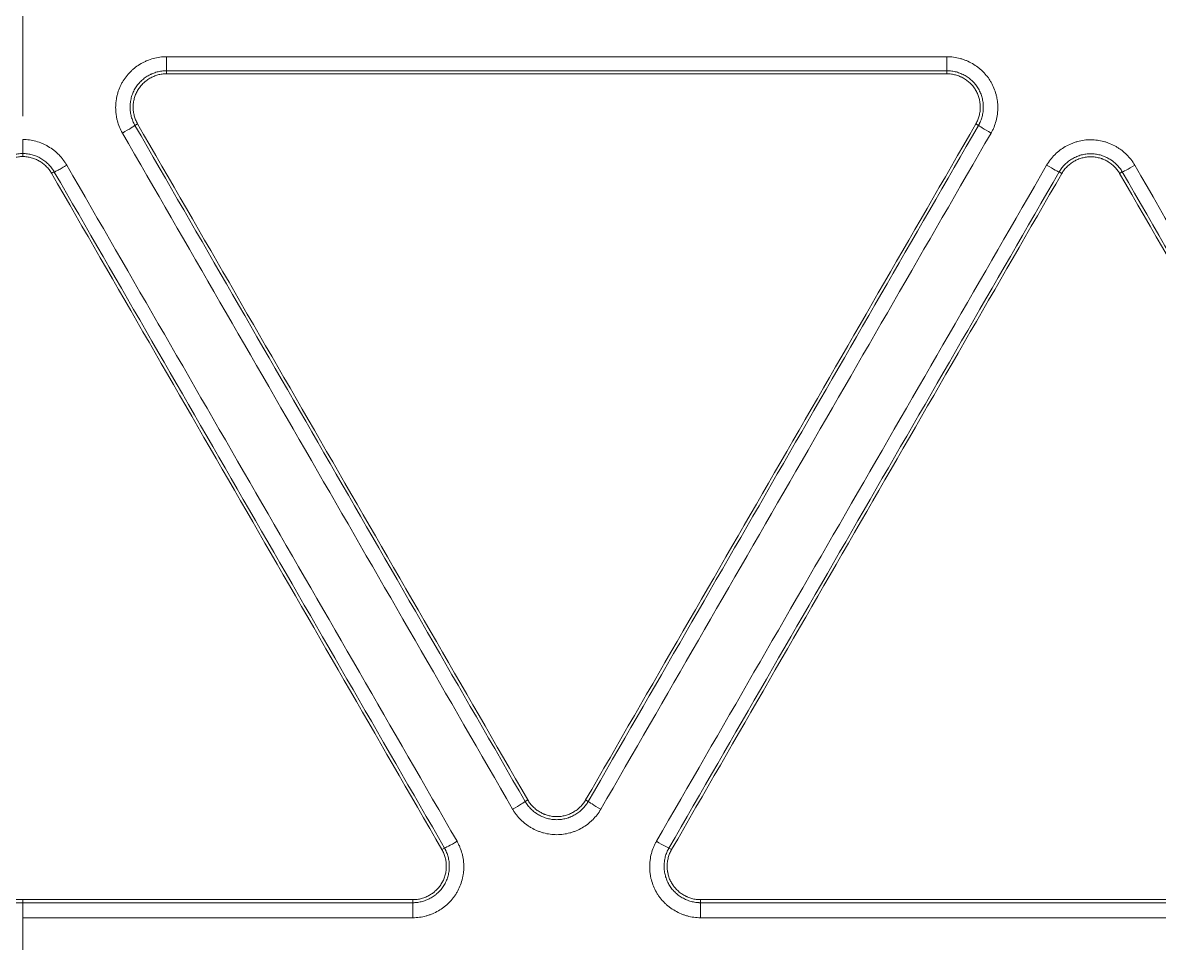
# Model space of a CAD drawing. Header units: inches. Extents: x 405346 to 489838, y -25612 to 14934.
# Drawn here: x 467244.27 to 467281.51, y 4109.47 to 4139.62 of the extents above; entities that cross this region are included whole.
import ezdxf

# ---------------------------------------------------------------- set-up
doc = ezdxf.new("R2010")
doc.units = ezdxf.units.IN
doc.header["$LTSCALE"] = 200
doc.header["$MEASUREMENT"] = 0
doc.layers.add('SS-EQ', color=2, linetype='Continuous', lineweight=20)

# ---------------------------------------------------------------- blocks, each defined once
blk = doc.blocks.new('4way무풍')
at = {"layer": 'SS-EQ'}
for p, q in [((4.711, -183.374), (4.711, -183.474)), ((30.286, -183.474), (30.286, -183.374)), ((3.763, -185.116), (3.677, -185.166)), ((31.32, -185.166), (31.234, -185.116)), ((1.035, -186.693), (1.029, -186.682)), ((34.049, -186.741), (33.962, -186.691)), ((36.031, -186.691), (35.945, -186.741)), ((16.464, -207.314), (16.551, -207.264)), ((18.446, -207.264), (18.532, -207.314)), ((13.735, -208.89), (13.822, -208.84)), ((21.175, -208.84), (21.262, -208.89)), ((12.787, -210.63), (12.787, -210.531)), ((22.209, -210.531), (22.209, -210.63))]:
    blk.add_line(p, q, dxfattribs=at)
for centre, major_axis, ratio, start_param, end_param in [((4.711, -182.9), (0, 0.474), 0.00027, 3.176499, 4.679248), ((30.286, -182.9), (0, 0.474), 0.001683, 3.176499, 4.679517), ((3.267, -185.402), (0.41, 0.237), 0.029173, 4.695771, 6.248264), ((31.73, -185.402), (0.41, -0.237), 0.027965, 3.176513, 4.730513), ((33.552, -186.454), (-0.41, 0.237), 0.028055, 1.589065, 3.106672), ((36.441, -186.454), (-0.41, -0.237), 0.029876, 0.034922, 1.55581), ((16.054, -207.55), (0.41, 0.237), 0.033065, 4.694122, 6.24826), ((18.943, -207.55), (-0.41, 0.237), 0.032271, 0.034925, 1.590391), ((14.232, -208.602), (-0.41, -0.237), 0.033227, 0.034926, 1.552331), ((20.765, -208.602), (-0.41, 0.237), 0.03242, 1.59055, 3.106668), ((12.787, -211.104), (0, 0.474), 0.000536, 4.673825, 6.248279), ((22.209, -211.104), (0, -0.474), 0.000931, 1.53231, 3.106686)]:
    blk.add_ellipse(centre, major_axis=major_axis, ratio=ratio, start_param=start_param, end_param=end_param, dxfattribs=at)
for points, knots in [([(346.359, 0), (346.359, -27.812), (346.359, -55.624), (346.359, -97.341), (346.359, -111.247), (346.359, -139.059), (346.359, -152.965), (346.359, -180.777), (346.359, -194.683), (346.359, -222.494), (346.359, -236.4), (346.359, -257.259), (346.358, -264.212), (346.359, -272.903), (346.359, -274.641), (346.359, -277.249), (346.359, -278.118), (346.358, -279.856), (346.358, -280.725), (346.358, -282.029), (346.358, -282.463), (346.358, -283.333), (346.359, -283.767), (346.359, -284.419), (346.359, -284.636), (346.359, -285.071), (346.358, -285.288), (346.355, -285.723), (346.353, -285.94), (346.346, -286.374), (346.341, -286.592), (346.322, -287.243), (346.305, -287.678), (346.262, -288.546), (346.236, -288.98), (346.174, -289.849), (346.138, -290.283), (346.078, -290.934), (346.057, -291.151), (346.012, -291.585), (345.894, -292.666), (345.748, -293.741), (345.479, -295.45), (345.327, -296.299), (344.817, -298.834), (344.407, -300.505), (343.687, -302.982), (343.172, -304.624), (342.294, -307.059), (341.638, -308.663), (341.119, -309.858), (340.941, -310.256), (340.714, -310.751), (340.668, -310.85), (340.576, -311.047), (340.437, -311.343), (339.919, -312.422), (339.029, -314.158), (338.177, -315.66), (336.854, -317.881), (335.912, -319.32), (334.41, -321.418), (333.379, -322.796), (331.741, -324.801), (330.589, -326.095), (329.702, -327.051), (329.403, -327.366), (329.024, -327.758), (328.947, -327.836), (328.795, -327.992), (328.566, -328.224), (327.719, -329.07), (326.303, -330.412), (324.35, -332.111), (322.332, -333.722), (320.944, -334.738), (319.535, -335.724), (318.819, -336.202), (317.367, -337.13), (315.893, -338.028), (314.376, -338.866), (313.222, -339.473), (312.835, -339.671), (312.249, -339.963), (312.054, -340.059), (311.662, -340.249), (309.896, -341.094), (308.103, -341.848), (305.68, -342.75), (304.055, -343.316), (302.408, -343.813), (299.923, -344.506), (298.245, -344.898), (295.697, -345.382), (294.842, -345.525), (293.766, -345.682), (293.551, -345.712), (293.12, -345.771), (292.903, -345.799), (292.254, -345.88), (291.821, -345.929), (290.523, -346.062), (289.657, -346.132), (288.357, -346.21), (287.924, -346.232), (287.057, -346.265), (286.624, -346.277), (285.974, -346.288), (285.757, -346.291), (285.323, -346.293), (285.107, -346.294), (284.673, -346.294), (284.456, -346.294), (284.023, -346.294), (283.806, -346.293), (283.156, -346.293), (282.722, -346.293), (281.855, -346.293), (281.421, -346.293), (280.121, -346.293), (279.253, -346.294), (277.519, -346.294), (276.652, -346.294), (274.051, -346.294), (272.316, -346.294), (267.113, -346.294), (263.645, -346.293), (256.708, -346.293), (253.239, -346.294), (242.833, -346.294), (235.896, -346.294), (222.022, -346.294), (215.084, -346.294), (194.273, -346.294), (180.399, -346.294), (152.65, -346.294), (138.775, -346.294), (111.027, -346.294), (97.152, -346.294), (69.404, -346.294), (55.529, -346.294), (34.718, -346.294), (27.78, -346.294), (13.906, -346.294), (6.969, -346.294), (0.032, -346.294)], [0, 0, 0, 0, 0.125, 0.125, 0.1875, 0.1875, 0.25, 0.25, 0.3125, 0.3125, 0.375, 0.375, 0.40625, 0.40625, 0.414063, 0.414063, 0.417969, 0.417969, 0.421875, 0.421875, 0.423828, 0.423828, 0.425781, 0.425781, 0.426758, 0.426758, 0.427734, 0.427734, 0.428711, 0.428711, 0.429688, 0.429688, 0.431641, 0.431641, 0.433594, 0.433594, 0.435547, 0.435547, 0.436523, 0.436523, 0.4375, 0.441406, 0.441406, 0.445313, 0.445313, 0.453125, 0.453125, 0.457031, 0.460938, 0.464844, 0.464844, 0.466797, 0.466797, 0.467285, 0.467285, 0.467773, 0.46875, 0.472656, 0.476563, 0.476563, 0.484375, 0.484375, 0.488281, 0.492188, 0.496094, 0.496094, 0.498047, 0.498047, 0.498535, 0.498535, 0.499023, 0.5, 0.503906, 0.507813, 0.511719, 0.515625, 0.515625, 0.519531, 0.519531, 0.523438, 0.527344, 0.527344, 0.529297, 0.529297, 0.530273, 0.530273, 0.53125, 0.539063, 0.539063, 0.542969, 0.546875, 0.546875, 0.554688, 0.554688, 0.558594, 0.558594, 0.55957, 0.55957, 0.560547, 0.560547, 0.5625, 0.5625, 0.566406, 0.566406, 0.568359, 0.568359, 0.570313, 0.570313, 0.571289, 0.571289, 0.572266, 0.572266, 0.573242, 0.573242, 0.574219, 0.574219, 0.576172, 0.576172, 0.578125, 0.578125, 0.582031, 0.582031, 0.585938, 0.585938, 0.59375, 0.59375, 0.609375, 0.609375, 0.625, 0.625, 0.65625, 0.65625, 0.6875, 0.6875, 0.75, 0.75, 0.8125, 0.8125, 0.875, 0.875, 0.9375, 0.9375, 0.96875, 0.96875, 1, 1, 1, 1]), ([(0.032, -345.099), (6.961, -345.099), (13.891, -345.099), (27.75, -345.099), (34.679, -345.099), (55.467, -345.099), (69.326, -345.098), (97.044, -345.098), (110.903, -345.097), (138.621, -345.096), (152.48, -345.096), (180.197, -345.094), (194.056, -345.092), (214.845, -345.09), (221.774, -345.089), (235.633, -345.086), (242.562, -345.085), (256.421, -345.082), (263.351, -345.081), (272.013, -345.079), (273.745, -345.079), (276.343, -345.079), (277.21, -345.078), (278.942, -345.078), (279.808, -345.077), (281.107, -345.076), (281.541, -345.076), (282.407, -345.076), (282.84, -345.076), (283.706, -345.076), (284.139, -345.076), (284.789, -345.074), (285.005, -345.074), (285.438, -345.071), (285.655, -345.069), (286.304, -345.06), (286.737, -345.049), (287.602, -345.017), (288.034, -344.997), (289.33, -344.922), (290.194, -344.853), (291.488, -344.722), (291.92, -344.673), (292.566, -344.593), (292.782, -344.566), (293.212, -344.508), (294.286, -344.358), (295.351, -344.18), (297.891, -343.699), (299.563, -343.307), (302.039, -342.615), (303.679, -342.118), (305.297, -341.551), (307.709, -340.648), (309.296, -339.976), (311.056, -339.138), (311.349, -338.996), (311.641, -338.853), (311.836, -338.756), (311.933, -338.707), (312.418, -338.464), (312.803, -338.265), (313.951, -337.656), (314.704, -337.236), (316.19, -336.364), (316.921, -335.913), (318.363, -334.982), (319.073, -334.502), (320.472, -333.511), (321.849, -332.491), (323.849, -330.872), (325.784, -329.163), (327.03, -327.964), (327.795, -327.195), (327.947, -327.041), (328.25, -326.729), (328.401, -326.573), (328.849, -326.102), (329.145, -325.785), (330.019, -324.826), (331.153, -323.527), (332.763, -321.515), (333.776, -320.132), (334.759, -318.728), (335.235, -318.016), (336.157, -316.57), (336.603, -315.837), (337.465, -314.35), (338.296, -312.842), (339.065, -311.291), (339.481, -310.406), (339.527, -310.308), (339.618, -310.111), (339.754, -309.815), (340.065, -309.123), (340.322, -308.527), (340.821, -307.331), (341.451, -305.727), (342.288, -303.291), (342.776, -301.648), (343.454, -299.169), (343.836, -297.496), (344.302, -294.959), (344.439, -294.108), (344.619, -292.825), (344.702, -292.181), (344.786, -291.427), (344.82, -291.104), (344.842, -290.888), (344.853, -290.779), (344.946, -289.807), (345.01, -288.942), (345.078, -287.644), (345.096, -287.212), (345.116, -286.563), (345.122, -286.347), (345.13, -285.914), (345.133, -285.698), (345.138, -285.266), (345.139, -285.049), (345.14, -284.617), (345.14, -284.4), (345.141, -283.752), (345.141, -283.319), (345.141, -282.67), (345.141, -282.454), (345.141, -282.021), (345.141, -281.805), (345.142, -281.156), (345.142, -280.724), (345.143, -279.426), (345.143, -278.561), (345.144, -276.831), (345.144, -275.966), (345.145, -273.37), (345.145, -271.64), (345.146, -262.989), (345.148, -256.069), (345.152, -235.306), (345.154, -221.465), (345.157, -193.782), (345.159, -179.94), (345.161, -152.257), (345.161, -138.416), (345.162, -110.732), (345.163, -69.208), (345.164, -27.683), (345.164, 0)], [0, 0, 0, 0, 0.03125, 0.03125, 0.0625, 0.0625, 0.125, 0.125, 0.1875, 0.1875, 0.25, 0.25, 0.3125, 0.3125, 0.34375, 0.34375, 0.375, 0.375, 0.40625, 0.40625, 0.414063, 0.414063, 0.417969, 0.417969, 0.421875, 0.421875, 0.423828, 0.423828, 0.425781, 0.425781, 0.427734, 0.427734, 0.428711, 0.428711, 0.429688, 0.429688, 0.431641, 0.431641, 0.433594, 0.433594, 0.4375, 0.4375, 0.439453, 0.439453, 0.44043, 0.44043, 0.441406, 0.445313, 0.445313, 0.453125, 0.453125, 0.457031, 0.460938, 0.460938, 0.46875, 0.46875, 0.469727, 0.470215, 0.470215, 0.470703, 0.470703, 0.472656, 0.472656, 0.476563, 0.476563, 0.480469, 0.480469, 0.484375, 0.484375, 0.488281, 0.492188, 0.496094, 0.5, 0.5, 0.500977, 0.500977, 0.501953, 0.501953, 0.503906, 0.503906, 0.507813, 0.511719, 0.515625, 0.515625, 0.519531, 0.519531, 0.523438, 0.523438, 0.527344, 0.53125, 0.53125, 0.531738, 0.531738, 0.532227, 0.533203, 0.535156, 0.535156, 0.539063, 0.542969, 0.546875, 0.546875, 0.554688, 0.554688, 0.558594, 0.558594, 0.560547, 0.561523, 0.562012, 0.562012, 0.5625, 0.5625, 0.566406, 0.566406, 0.568359, 0.568359, 0.569336, 0.569336, 0.570313, 0.570313, 0.571289, 0.571289, 0.572266, 0.572266, 0.574219, 0.574219, 0.575195, 0.575195, 0.576172, 0.576172, 0.578125, 0.578125, 0.582031, 0.582031, 0.585938, 0.585938, 0.59375, 0.59375, 0.625, 0.625, 0.6875, 0.6875, 0.75, 0.75, 0.8125, 0.8125, 0.875, 1, 1, 1, 1]), ([(3.267, -185.418), (3.23, -185.354), (3.198, -185.289), (3.143, -185.155), (3.12, -185.086), (3.092, -184.981), (3.084, -184.945), (3.074, -184.892), (3.07, -184.873), (3.065, -184.837), (3.062, -184.819), (3.05, -184.729), (3.041, -184.584), (3.05, -184.439), (3.062, -184.349), (3.065, -184.331), (3.07, -184.294), (3.074, -184.277), (3.084, -184.223), (3.092, -184.187), (3.12, -184.082), (3.143, -184.014), (3.184, -183.913), (3.199, -183.88), (3.231, -183.815), (3.248, -183.782), (3.303, -183.687), (3.384, -183.567), (3.48, -183.458), (3.545, -183.394), (3.558, -183.381), (3.585, -183.356), (3.598, -183.344), (3.64, -183.308), (3.668, -183.285), (3.754, -183.219), (3.815, -183.179), (3.909, -183.124), (3.957, -183.098), (4.006, -183.075), (4.04, -183.06), (4.056, -183.052), (4.141, -183.017), (4.278, -182.97), (4.42, -182.941), (4.528, -182.926), (4.564, -182.922), (4.638, -182.917), (4.674, -182.916), (4.711, -182.916)], [0, 0, 0, 0, 0.0625, 0.0625, 0.125, 0.125, 0.15625, 0.15625, 0.171875, 0.171875, 0.1875, 0.1875, 0.25, 0.3125, 0.3125, 0.328125, 0.328125, 0.34375, 0.34375, 0.375, 0.375, 0.4375, 0.4375, 0.46875, 0.46875, 0.5, 0.5, 0.5625, 0.625, 0.625, 0.640625, 0.640625, 0.65625, 0.65625, 0.6875, 0.6875, 0.75, 0.75, 0.78125, 0.796875, 0.796875, 0.8125, 0.8125, 0.875, 0.9375, 0.9375, 0.96875, 0.96875, 1, 1, 1, 1]), ([(4.711, -182.916), (6.842, -182.916), (8.974, -182.916), (13.236, -182.916), (15.368, -182.916), (21.761, -182.916), (26.024, -182.916), (30.287, -182.916)], [0, 0, 0, 0, 0.25, 0.25, 0.5, 0.5, 1, 1, 1, 1]), ([(30.287, -182.916), (30.36, -182.916), (30.433, -182.921), (30.576, -182.94), (30.647, -182.955), (30.752, -182.983), (30.787, -182.994), (30.839, -183.012), (30.856, -183.018), (30.891, -183.031), (30.908, -183.038), (30.992, -183.073), (31.122, -183.137), (31.242, -183.218), (31.315, -183.273), (31.33, -183.285), (31.358, -183.308), (31.4, -183.343), (31.44, -183.38), (31.517, -183.457), (31.565, -183.511), (31.631, -183.597), (31.653, -183.626), (31.693, -183.687), (31.713, -183.718), (31.768, -183.813), (31.831, -183.943), (31.877, -184.081), (31.901, -184.169), (31.905, -184.187), (31.913, -184.222), (31.917, -184.24), (31.927, -184.294), (31.933, -184.33), (31.947, -184.438), (31.952, -184.51), (31.952, -184.619), (31.95, -184.674), (31.946, -184.728), (31.942, -184.765), (31.94, -184.783), (31.929, -184.874), (31.901, -185.016), (31.855, -185.153), (31.814, -185.254), (31.799, -185.288), (31.767, -185.353), (31.749, -185.386), (31.731, -185.418)], [0, 0, 0, 0, 0.0625, 0.0625, 0.125, 0.125, 0.15625, 0.15625, 0.171875, 0.171875, 0.1875, 0.1875, 0.25, 0.3125, 0.3125, 0.328125, 0.328125, 0.34375, 0.375, 0.375, 0.4375, 0.4375, 0.46875, 0.46875, 0.5, 0.5, 0.5625, 0.625, 0.625, 0.640625, 0.640625, 0.65625, 0.65625, 0.6875, 0.6875, 0.75, 0.75, 0.78125, 0.796875, 0.796875, 0.8125, 0.8125, 0.875, 0.9375, 0.9375, 0.96875, 0.96875, 1, 1, 1, 1]), ([(4.711, -183.374), (4.708, -183.374), (4.704, -183.374), (4.698, -183.374), (4.688, -183.374), (4.678, -183.374), (4.658, -183.375), (4.645, -183.376), (4.606, -183.378), (4.58, -183.381), (4.503, -183.392), (4.401, -183.413), (4.303, -183.447), (4.242, -183.472), (4.23, -183.477), (4.206, -183.488), (4.171, -183.505), (4.137, -183.524), (4.069, -183.563), (4.026, -183.591), (3.964, -183.639), (3.944, -183.655), (3.904, -183.689), (3.885, -183.707), (3.829, -183.762), (3.795, -183.801), (3.732, -183.883), (3.703, -183.926), (3.663, -183.994), (3.651, -184.018), (3.628, -184.065), (3.617, -184.088), (3.588, -184.16), (3.572, -184.209), (3.552, -184.285), (3.543, -184.323), (3.537, -184.361), (3.532, -184.387), (3.531, -184.4), (3.522, -184.465), (3.516, -184.569), (3.522, -184.672), (3.532, -184.75), (3.537, -184.776), (3.547, -184.827), (3.552, -184.853), (3.572, -184.928), (3.589, -184.977), (3.618, -185.049), (3.634, -185.085), (3.655, -185.125), (3.666, -185.146), (3.671, -185.154), (3.674, -185.16), (3.675, -185.163), (3.677, -185.166)], [0, 0, 0, 0, 0.003906, 0.003906, 0.007812, 0.015625, 0.015625, 0.03125, 0.03125, 0.0625, 0.0625, 0.125, 0.1875, 0.1875, 0.203125, 0.203125, 0.21875, 0.25, 0.25, 0.3125, 0.3125, 0.34375, 0.34375, 0.375, 0.375, 0.4375, 0.4375, 0.5, 0.5, 0.53125, 0.53125, 0.5625, 0.5625, 0.625, 0.625, 0.65625, 0.671875, 0.671875, 0.6875, 0.6875, 0.75, 0.8125, 0.8125, 0.84375, 0.84375, 0.875, 0.875, 0.9375, 0.9375, 0.96875, 0.984375, 0.992187, 0.996094, 0.996094, 1, 1, 1, 1]), ([(3.763, -185.116), (3.739, -185.074), (3.718, -185.031), (3.682, -184.942), (3.652, -184.852), (3.634, -184.759), (3.625, -184.688), (3.623, -184.664), (3.619, -184.616), (3.619, -184.592), (3.619, -184.521), (3.622, -184.473), (3.631, -184.402), (3.635, -184.379), (3.644, -184.332), (3.649, -184.308), (3.667, -184.239), (3.698, -184.149), (3.739, -184.063), (3.775, -184.001), (3.788, -183.98), (3.815, -183.941), (3.829, -183.921), (3.872, -183.865), (3.904, -183.83), (3.955, -183.779), (3.981, -183.755), (4.008, -183.732), (4.027, -183.717), (4.036, -183.71), (4.084, -183.673), (4.164, -183.62), (4.249, -183.578), (4.315, -183.55), (4.337, -183.542), (4.383, -183.526), (4.406, -183.519), (4.475, -183.5), (4.521, -183.491), (4.615, -183.478), (4.663, -183.474), (4.711, -183.474)], [0, 0, 0, 0, 0.0625, 0.0625, 0.125, 0.1875, 0.1875, 0.21875, 0.21875, 0.25, 0.25, 0.3125, 0.3125, 0.34375, 0.34375, 0.375, 0.375, 0.4375, 0.5, 0.5, 0.53125, 0.53125, 0.5625, 0.5625, 0.625, 0.625, 0.65625, 0.671875, 0.671875, 0.6875, 0.6875, 0.75, 0.8125, 0.8125, 0.84375, 0.84375, 0.875, 0.875, 0.9375, 0.9375, 1, 1, 1, 1]), ([(30.286, -183.374), (26.023, -183.374), (21.761, -183.374), (15.367, -183.374), (13.236, -183.374), (8.973, -183.374), (6.842, -183.374), (4.711, -183.374)], [0, 0, 0, 0, 0.5, 0.5, 0.75, 0.75, 1, 1, 1, 1]), ([(30.286, -183.474), (26.023, -183.474), (21.761, -183.474), (15.367, -183.474), (13.236, -183.474), (8.973, -183.474), (6.842, -183.474), (4.711, -183.474)], [0, 0, 0, 0, 0.5, 0.5, 0.75, 0.75, 1, 1, 1, 1]), ([(31.32, -185.166), (31.321, -185.163), (31.323, -185.16), (31.326, -185.154), (31.331, -185.146), (31.336, -185.137), (31.345, -185.119), (31.351, -185.108), (31.368, -185.072), (31.379, -185.049), (31.409, -184.976), (31.441, -184.878), (31.461, -184.776), (31.469, -184.711), (31.471, -184.698), (31.473, -184.672), (31.474, -184.659), (31.477, -184.62), (31.477, -184.594), (31.477, -184.516), (31.474, -184.464), (31.464, -184.387), (31.46, -184.361), (31.45, -184.31), (31.444, -184.284), (31.425, -184.208), (31.408, -184.159), (31.369, -184.063), (31.346, -184.017), (31.307, -183.949), (31.293, -183.926), (31.264, -183.883), (31.249, -183.862), (31.201, -183.8), (31.167, -183.762), (31.112, -183.707), (31.083, -183.68), (31.053, -183.655), (31.033, -183.638), (31.022, -183.63), (30.97, -183.591), (30.884, -183.533), (30.791, -183.487), (30.718, -183.457), (30.694, -183.447), (30.644, -183.43), (30.619, -183.422), (30.544, -183.402), (30.493, -183.391), (30.416, -183.381), (30.377, -183.377), (30.332, -183.375), (30.309, -183.374), (30.299, -183.374), (30.292, -183.374), (30.289, -183.374), (30.286, -183.374)], [0, 0, 0, 0, 0.003906, 0.003906, 0.007813, 0.015625, 0.015625, 0.03125, 0.03125, 0.0625, 0.0625, 0.125, 0.1875, 0.1875, 0.203125, 0.203125, 0.21875, 0.21875, 0.25, 0.25, 0.3125, 0.3125, 0.34375, 0.34375, 0.375, 0.375, 0.4375, 0.4375, 0.5, 0.5, 0.53125, 0.53125, 0.5625, 0.5625, 0.625, 0.625, 0.65625, 0.671875, 0.671875, 0.6875, 0.6875, 0.75, 0.8125, 0.8125, 0.84375, 0.84375, 0.875, 0.875, 0.9375, 0.9375, 0.96875, 0.984375, 0.992187, 0.996094, 0.996094, 1, 1, 1, 1]), ([(30.286, -183.474), (30.334, -183.474), (30.382, -183.478), (30.477, -183.491), (30.57, -183.51), (30.66, -183.541), (30.715, -183.564), (30.726, -183.569), (30.748, -183.579), (30.781, -183.594), (30.812, -183.611), (30.874, -183.647), (30.913, -183.673), (30.97, -183.717), (30.989, -183.732), (31.025, -183.763), (31.043, -183.78), (31.094, -183.83), (31.157, -183.901), (31.21, -183.98), (31.246, -184.042), (31.257, -184.064), (31.278, -184.107), (31.288, -184.129), (31.315, -184.195), (31.33, -184.24), (31.348, -184.308), (31.355, -184.343), (31.362, -184.379), (31.366, -184.402), (31.367, -184.414), (31.375, -184.474), (31.381, -184.569), (31.375, -184.664), (31.366, -184.735), (31.362, -184.759), (31.353, -184.806), (31.348, -184.829), (31.329, -184.898), (31.314, -184.943), (31.279, -185.031), (31.258, -185.074), (31.234, -185.116)], [0, 0, 0, 0, 0.0625, 0.0625, 0.125, 0.1875, 0.1875, 0.203125, 0.203125, 0.21875, 0.25, 0.25, 0.3125, 0.3125, 0.34375, 0.34375, 0.375, 0.375, 0.4375, 0.5, 0.5, 0.53125, 0.53125, 0.5625, 0.5625, 0.625, 0.625, 0.65625, 0.671875, 0.671875, 0.6875, 0.6875, 0.75, 0.8125, 0.8125, 0.84375, 0.84375, 0.875, 0.875, 0.9375, 0.9375, 1, 1, 1, 1]), ([(18.446, -207.264), (20.577, -203.573), (22.708, -199.882), (26.971, -192.499), (29.102, -188.807), (31.234, -185.116)], [0, 0, 0, 0, 0.5, 0.5, 1, 1, 1, 1]), ([(18.532, -207.314), (20.663, -203.623), (22.795, -199.931), (27.057, -192.549), (29.188, -188.857), (31.32, -185.166)], [0, 0, 0, 0, 0.5, 0.5, 1, 1, 1, 1]), ([(31.731, -185.418), (29.599, -189.11), (27.468, -192.801), (23.206, -200.185), (21.074, -203.877), (18.943, -207.568)], [0, 0, 0, 0, 0.5, 0.5, 1, 1, 1, 1]), ([(0, -186.087), (0, -186.086), (0, -186.082), (0, -186.069), (0, -186.059), (0, -186.036), (0, -186.021), (0, -185.988), (0, -185.969), (0, -185.927), (0, -185.904), (0, -185.855), (0, -185.829), (0, -185.774), (0, -185.746), (0, -185.688), (0, -185.659), (0, -185.629)], [0, 0, 0, 0, 0.125, 0.125, 0.25, 0.25, 0.375, 0.375, 0.5, 0.5, 0.625, 0.625, 0.75, 0.75, 0.875, 0.875, 1, 1, 1, 1]), ([(0, -185.629), (0.037, -185.629), (0.074, -185.63), (0.147, -185.635), (0.183, -185.639), (0.292, -185.654), (0.363, -185.668), (0.503, -185.706), (0.572, -185.73), (0.674, -185.773), (0.707, -185.788), (0.773, -185.821), (0.805, -185.838), (0.899, -185.893), (0.959, -185.934), (1.046, -186.001), (1.074, -186.024), (1.129, -186.073), (1.156, -186.098), (1.233, -186.176), (1.281, -186.231), (1.347, -186.318), (1.378, -186.362), (1.413, -186.416), (1.427, -186.44), (1.436, -186.456), (1.441, -186.464), (1.445, -186.472)], [0, 0, 0, 0, 0.0625, 0.0625, 0.125, 0.125, 0.25, 0.25, 0.375, 0.375, 0.4375, 0.4375, 0.5, 0.5, 0.625, 0.625, 0.6875, 0.6875, 0.75, 0.75, 0.875, 0.875, 0.9375, 0.96875, 0.984375, 0.984375, 1, 1, 1, 1]), ([(33.553, -186.47), (33.59, -186.406), (33.631, -186.346), (33.719, -186.231), (33.767, -186.177), (33.844, -186.1), (33.871, -186.075), (33.912, -186.039), (33.926, -186.028), (33.955, -186.004), (33.969, -185.993), (34.042, -185.938), (34.162, -185.858), (34.292, -185.793), (34.377, -185.758), (34.394, -185.751), (34.428, -185.738), (34.445, -185.732), (34.497, -185.714), (34.532, -185.703), (34.636, -185.675), (34.707, -185.66), (34.815, -185.646), (34.851, -185.642), (34.924, -185.637), (34.961, -185.636), (35.071, -185.636), (35.215, -185.646), (35.357, -185.675), (35.445, -185.699), (35.463, -185.704), (35.498, -185.714), (35.515, -185.72), (35.567, -185.738), (35.601, -185.751), (35.702, -185.793), (35.767, -185.825), (35.861, -185.879), (35.907, -185.908), (35.952, -185.939), (35.982, -185.96), (35.997, -185.971), (36.07, -186.027), (36.179, -186.122), (36.275, -186.23), (36.342, -186.316), (36.363, -186.346), (36.404, -186.407), (36.424, -186.438), (36.442, -186.47)], [0, 0, 0, 0, 0.0625, 0.0625, 0.125, 0.125, 0.15625, 0.15625, 0.171875, 0.171875, 0.1875, 0.1875, 0.25, 0.3125, 0.3125, 0.328125, 0.328125, 0.34375, 0.34375, 0.375, 0.375, 0.4375, 0.4375, 0.46875, 0.46875, 0.5, 0.5, 0.5625, 0.625, 0.625, 0.640625, 0.640625, 0.65625, 0.65625, 0.6875, 0.6875, 0.75, 0.75, 0.78125, 0.796875, 0.796875, 0.8125, 0.8125, 0.875, 0.9375, 0.9375, 0.96875, 0.96875, 1, 1, 1, 1]), ([(0, -186.087), (-0.026, -186.087), (-0.052, -186.087), (-0.104, -186.091), (-0.13, -186.094), (-0.207, -186.104), (-0.308, -186.125), (-0.406, -186.159), (-0.479, -186.189), (-0.502, -186.2), (-0.549, -186.223), (-0.572, -186.235), (-0.639, -186.274), (-0.682, -186.303), (-0.743, -186.35), (-0.763, -186.366), (-0.803, -186.401), (-0.822, -186.419), (-0.877, -186.473), (-0.911, -186.512), (-0.959, -186.574), (-0.981, -186.605), (-1.006, -186.643), (-1.018, -186.663), (-1.023, -186.671), (-1.026, -186.677), (-1.028, -186.68), (-1.029, -186.682)], [0, 0, 0, 0, 0.0625, 0.0625, 0.125, 0.125, 0.25, 0.375, 0.375, 0.4375, 0.4375, 0.5, 0.5, 0.625, 0.625, 0.6875, 0.6875, 0.75, 0.75, 0.875, 0.875, 0.9375, 0.96875, 0.984375, 0.992187, 0.992187, 1, 1, 1, 1]), ([(0, -186.187), (-0.048, -186.187), (-0.095, -186.19), (-0.189, -186.203), (-0.235, -186.212), (-0.304, -186.231), (-0.327, -186.238), (-0.372, -186.254), (-0.395, -186.262), (-0.461, -186.29), (-0.545, -186.332), (-0.624, -186.385), (-0.672, -186.421), (-0.681, -186.429), (-0.7, -186.444), (-0.727, -186.467), (-0.753, -186.491), (-0.803, -186.542), (-0.834, -186.577), (-0.892, -186.652), (-0.919, -186.691), (-0.943, -186.733)], [0, 0, 0, 0, 0.125, 0.125, 0.25, 0.25, 0.3125, 0.3125, 0.375, 0.375, 0.5, 0.625, 0.625, 0.65625, 0.65625, 0.6875, 0.75, 0.75, 0.875, 0.875, 1, 1, 1, 1]), ([(1.029, -186.682), (1.028, -186.68), (1.026, -186.677), (1.023, -186.671), (1.018, -186.663), (1.006, -186.643), (0.981, -186.605), (0.959, -186.574), (0.911, -186.512), (0.877, -186.474), (0.822, -186.419), (0.803, -186.401), (0.764, -186.366), (0.744, -186.35), (0.682, -186.303), (0.639, -186.274), (0.572, -186.235), (0.549, -186.223), (0.503, -186.2), (0.479, -186.189), (0.407, -186.159), (0.309, -186.125), (0.208, -186.104), (0.131, -186.094), (0.105, -186.091), (0.053, -186.087), (0.026, -186.087), (0, -186.087)], [0, 0, 0, 0, 0.007813, 0.007813, 0.015625, 0.03125, 0.0625, 0.125, 0.125, 0.25, 0.25, 0.3125, 0.3125, 0.375, 0.375, 0.5, 0.5, 0.5625, 0.5625, 0.625, 0.625, 0.75, 0.875, 0.875, 0.9375, 0.9375, 1, 1, 1, 1]), ([(0.943, -186.733), (0.919, -186.691), (0.866, -186.612), (0.803, -186.541), (0.753, -186.491), (0.735, -186.475), (0.699, -186.443), (0.681, -186.428), (0.624, -186.385), (0.545, -186.332), (0.46, -186.29), (0.394, -186.262), (0.372, -186.254), (0.327, -186.238), (0.304, -186.231), (0.235, -186.212), (0.189, -186.203), (0.096, -186.19), (0.048, -186.187), (0, -186.187)], [0, 0, 0, 0, 0.125, 0.25, 0.25, 0.3125, 0.3125, 0.375, 0.375, 0.5, 0.625, 0.625, 0.6875, 0.6875, 0.75, 0.75, 0.875, 0.875, 1, 1, 1, 1]), ([(36.031, -186.691), (36.03, -186.688), (36.028, -186.686), (36.025, -186.68), (36.02, -186.671), (36.014, -186.663), (36.004, -186.646), (35.997, -186.635), (35.975, -186.603), (35.96, -186.581), (35.912, -186.52), (35.843, -186.442), (35.764, -186.374), (35.712, -186.335), (35.702, -186.327), (35.68, -186.312), (35.648, -186.289), (35.615, -186.269), (35.547, -186.23), (35.501, -186.207), (35.429, -186.177), (35.405, -186.167), (35.355, -186.15), (35.33, -186.142), (35.254, -186.122), (35.204, -186.111), (35.101, -186.097), (35.049, -186.094), (34.971, -186.094), (34.944, -186.095), (34.892, -186.098), (34.866, -186.101), (34.789, -186.111), (34.738, -186.122), (34.663, -186.142), (34.626, -186.154), (34.589, -186.167), (34.564, -186.177), (34.552, -186.182), (34.492, -186.207), (34.399, -186.253), (34.312, -186.311), (34.25, -186.358), (34.23, -186.375), (34.19, -186.409), (34.171, -186.427), (34.115, -186.482), (34.081, -186.52), (34.034, -186.582), (34.011, -186.614), (33.986, -186.652), (33.974, -186.671), (33.969, -186.68), (33.966, -186.685), (33.964, -186.688), (33.962, -186.691)], [0, 0, 0, 0, 0.003906, 0.003906, 0.007812, 0.015625, 0.015625, 0.03125, 0.03125, 0.0625, 0.0625, 0.125, 0.1875, 0.1875, 0.203125, 0.203125, 0.21875, 0.25, 0.25, 0.3125, 0.3125, 0.34375, 0.34375, 0.375, 0.375, 0.4375, 0.4375, 0.5, 0.5, 0.53125, 0.53125, 0.5625, 0.5625, 0.625, 0.625, 0.65625, 0.671875, 0.671875, 0.6875, 0.6875, 0.75, 0.8125, 0.8125, 0.84375, 0.84375, 0.875, 0.875, 0.9375, 0.9375, 0.96875, 0.984375, 0.992187, 0.996094, 0.996094, 1, 1, 1, 1]), ([(34.049, -186.741), (34.073, -186.7), (34.1, -186.66), (34.159, -186.584), (34.222, -186.513), (34.294, -186.451), (34.351, -186.407), (34.37, -186.393), (34.41, -186.367), (34.431, -186.354), (34.492, -186.319), (34.535, -186.298), (34.601, -186.27), (34.623, -186.261), (34.669, -186.246), (34.692, -186.239), (34.761, -186.22), (34.854, -186.201), (34.949, -186.194), (35.021, -186.194), (35.045, -186.195), (35.093, -186.198), (35.117, -186.201), (35.187, -186.211), (35.234, -186.22), (35.302, -186.239), (35.336, -186.25), (35.37, -186.262), (35.393, -186.27), (35.404, -186.275), (35.459, -186.298), (35.545, -186.34), (35.624, -186.393), (35.681, -186.436), (35.699, -186.452), (35.736, -186.483), (35.753, -186.499), (35.804, -186.55), (35.836, -186.585), (35.894, -186.66), (35.92, -186.7), (35.945, -186.741)], [0, 0, 0, 0, 0.0625, 0.0625, 0.125, 0.1875, 0.1875, 0.21875, 0.21875, 0.25, 0.25, 0.3125, 0.3125, 0.34375, 0.34375, 0.375, 0.375, 0.4375, 0.5, 0.5, 0.53125, 0.53125, 0.5625, 0.5625, 0.625, 0.625, 0.65625, 0.671875, 0.671875, 0.6875, 0.6875, 0.75, 0.8125, 0.8125, 0.84375, 0.84375, 0.875, 0.875, 0.9375, 0.9375, 1, 1, 1, 1]), ([(1.035, -186.693), (1.037, -186.693), (1.041, -186.692), (1.053, -186.687), (1.062, -186.683), (1.083, -186.672), (1.096, -186.665), (1.127, -186.649), (1.144, -186.64), (1.182, -186.62), (1.202, -186.609), (1.246, -186.585), (1.269, -186.572), (1.317, -186.545), (1.342, -186.53), (1.393, -186.501), (1.419, -186.487), (1.445, -186.472)], [0, 0, 0, 0, 0.125, 0.125, 0.25, 0.25, 0.375, 0.375, 0.5, 0.5, 0.625, 0.625, 0.75, 0.75, 0.875, 0.875, 1, 1, 1, 1]), ([(20.765, -208.62), (22.897, -204.929), (25.028, -201.237), (29.29, -193.854), (31.422, -190.162), (33.553, -186.47)], [0, 0, 0, 0, 0.5, 0.5, 1, 1, 1, 1]), ([(1.035, -186.693), (1.034, -186.693), (1.031, -186.693), (1.027, -186.693), (1.023, -186.693), (1.019, -186.693), (1.015, -186.694), (1.012, -186.695), (1.008, -186.696), (1.005, -186.697), (1.001, -186.699), (0.997, -186.701), (0.993, -186.704), (0.988, -186.706), (0.983, -186.709), (0.978, -186.712), (0.973, -186.715), (0.968, -186.718), (0.963, -186.721), (0.958, -186.724), (0.953, -186.727), (0.948, -186.73), (0.944, -186.732), (0.943, -186.733)], [0, 0, 0, 0, 0.036194, 0.072389, 0.108585, 0.144782, 0.18098, 0.217179, 0.253381, 0.289584, 0.325789, 0.361997, 0.419997, 0.477997, 0.535998, 0.593998, 0.651998, 0.709999, 0.767999, 0.825999, 0.883999, 0.942, 1, 1, 1, 1]), ([(33.962, -186.691), (31.831, -190.383), (29.7, -194.074), (25.437, -201.457), (23.306, -205.148), (21.175, -208.84)], [0, 0, 0, 0, 0.5, 0.5, 1, 1, 1, 1]), ([(34.049, -186.741), (31.918, -190.433), (29.786, -194.125), (25.524, -201.507), (23.393, -205.199), (21.262, -208.89)], [0, 0, 0, 0, 0.5, 0.5, 1, 1, 1, 1]), ([(16.464, -207.314), (16.466, -207.317), (16.468, -207.32), (16.471, -207.325), (16.476, -207.334), (16.481, -207.342), (16.492, -207.359), (16.499, -207.37), (16.521, -207.402), (16.536, -207.424), (16.584, -207.485), (16.653, -207.562), (16.731, -207.63), (16.783, -207.67), (16.794, -207.678), (16.815, -207.693), (16.848, -207.715), (16.881, -207.736), (16.948, -207.775), (16.995, -207.798), (17.067, -207.828), (17.091, -207.837), (17.14, -207.854), (17.166, -207.862), (17.241, -207.883), (17.292, -207.893), (17.394, -207.907), (17.446, -207.911), (17.525, -207.911), (17.551, -207.91), (17.603, -207.906), (17.629, -207.903), (17.706, -207.893), (17.757, -207.882), (17.832, -207.862), (17.869, -207.85), (17.906, -207.837), (17.931, -207.828), (17.943, -207.823), (18.003, -207.797), (18.096, -207.751), (18.183, -207.694), (18.245, -207.647), (18.265, -207.63), (18.305, -207.596), (18.324, -207.578), (18.379, -207.523), (18.414, -207.484), (18.461, -207.423), (18.484, -207.391), (18.509, -207.353), (18.521, -207.334), (18.526, -207.325), (18.529, -207.32), (18.531, -207.317), (18.532, -207.314)], [0, 0, 0, 0, 0.003906, 0.003906, 0.007812, 0.015625, 0.015625, 0.03125, 0.03125, 0.0625, 0.0625, 0.125, 0.1875, 0.1875, 0.203125, 0.203125, 0.21875, 0.25, 0.25, 0.3125, 0.3125, 0.34375, 0.34375, 0.375, 0.375, 0.4375, 0.4375, 0.5, 0.5, 0.53125, 0.53125, 0.5625, 0.5625, 0.625, 0.625, 0.65625, 0.671875, 0.671875, 0.6875, 0.6875, 0.75, 0.8125, 0.8125, 0.84375, 0.84375, 0.875, 0.875, 0.9375, 0.9375, 0.96875, 0.984375, 0.992188, 0.996094, 0.996094, 1, 1, 1, 1]), ([(18.446, -207.264), (18.422, -207.306), (18.395, -207.346), (18.337, -207.421), (18.274, -207.492), (18.202, -207.555), (18.144, -207.598), (18.125, -207.612), (18.085, -207.639), (18.065, -207.651), (18.003, -207.687), (17.96, -207.708), (17.894, -207.736), (17.872, -207.744), (17.827, -207.76), (17.804, -207.767), (17.734, -207.786), (17.641, -207.805), (17.546, -207.811), (17.474, -207.811), (17.45, -207.811), (17.402, -207.807), (17.379, -207.805), (17.308, -207.795), (17.262, -207.786), (17.193, -207.767), (17.159, -207.756), (17.125, -207.744), (17.103, -207.735), (17.091, -207.731), (17.036, -207.708), (16.951, -207.665), (16.872, -207.613), (16.814, -207.569), (16.796, -207.554), (16.76, -207.523), (16.742, -207.506), (16.691, -207.456), (16.66, -207.421), (16.601, -207.345), (16.575, -207.306), (16.551, -207.264)], [0, 0, 0, 0, 0.0625, 0.0625, 0.125, 0.1875, 0.1875, 0.21875, 0.21875, 0.25, 0.25, 0.3125, 0.3125, 0.34375, 0.34375, 0.375, 0.375, 0.4375, 0.5, 0.5, 0.53125, 0.53125, 0.5625, 0.5625, 0.625, 0.625, 0.65625, 0.671875, 0.671875, 0.6875, 0.6875, 0.75, 0.8125, 0.8125, 0.84375, 0.84375, 0.875, 0.875, 0.9375, 0.9375, 1, 1, 1, 1]), ([(18.943, -207.568), (18.906, -207.632), (18.866, -207.692), (18.777, -207.807), (18.729, -207.861), (18.652, -207.938), (18.625, -207.962), (18.584, -207.999), (18.57, -208.01), (18.542, -208.033), (18.527, -208.045), (18.455, -208.1), (18.334, -208.18), (18.204, -208.245), (18.12, -208.28), (18.103, -208.287), (18.068, -208.3), (18.051, -208.306), (18, -208.324), (17.965, -208.335), (17.86, -208.363), (17.789, -208.378), (17.681, -208.392), (17.645, -208.396), (17.572, -208.401), (17.536, -208.402), (17.426, -208.402), (17.281, -208.392), (17.139, -208.363), (17.051, -208.339), (17.034, -208.334), (16.999, -208.324), (16.981, -208.318), (16.929, -208.3), (16.895, -208.287), (16.795, -208.245), (16.73, -208.213), (16.636, -208.159), (16.589, -208.13), (16.544, -208.099), (16.514, -208.078), (16.5, -208.067), (16.427, -208.011), (16.317, -207.916), (16.221, -207.808), (16.154, -207.721), (16.133, -207.692), (16.092, -207.631), (16.073, -207.6), (16.054, -207.568)], [0, 0, 0, 0, 0.0625, 0.0625, 0.125, 0.125, 0.15625, 0.15625, 0.171875, 0.171875, 0.1875, 0.1875, 0.25, 0.3125, 0.3125, 0.328125, 0.328125, 0.34375, 0.34375, 0.375, 0.375, 0.4375, 0.4375, 0.46875, 0.46875, 0.5, 0.5, 0.5625, 0.625, 0.625, 0.640625, 0.640625, 0.65625, 0.65625, 0.6875, 0.6875, 0.75, 0.75, 0.78125, 0.796875, 0.796875, 0.8125, 0.8125, 0.875, 0.9375, 0.9375, 0.96875, 0.96875, 1, 1, 1, 1]), ([(12.787, -210.63), (12.791, -210.63), (12.794, -210.63), (12.801, -210.63), (12.81, -210.63), (12.833, -210.63), (12.879, -210.627), (12.918, -210.623), (12.995, -210.613), (13.046, -210.602), (13.121, -210.582), (13.146, -210.574), (13.195, -210.557), (13.22, -210.547), (13.292, -210.517), (13.385, -210.471), (13.472, -210.413), (13.524, -210.374), (13.534, -210.366), (13.554, -210.349), (13.584, -210.324), (13.613, -210.297), (13.668, -210.243), (13.703, -210.204), (13.75, -210.142), (13.766, -210.121), (13.795, -210.078), (13.809, -210.056), (13.848, -209.988), (13.893, -209.895), (13.926, -209.796), (13.946, -209.721), (13.952, -209.695), (13.962, -209.644), (13.966, -209.618), (13.976, -209.541), (13.979, -209.489), (13.979, -209.411), (13.979, -209.385), (13.976, -209.346), (13.975, -209.333), (13.973, -209.307), (13.971, -209.294), (13.963, -209.229), (13.943, -209.127), (13.911, -209.029), (13.881, -208.957), (13.87, -208.933), (13.853, -208.897), (13.847, -208.886), (13.838, -208.868), (13.833, -208.86), (13.828, -208.851), (13.825, -208.845), (13.824, -208.842), (13.822, -208.84)], [0, 0, 0, 0, 0.003906, 0.003906, 0.007812, 0.015625, 0.03125, 0.0625, 0.0625, 0.125, 0.125, 0.15625, 0.15625, 0.1875, 0.1875, 0.25, 0.3125, 0.3125, 0.328125, 0.328125, 0.34375, 0.375, 0.375, 0.4375, 0.4375, 0.46875, 0.46875, 0.5, 0.5, 0.5625, 0.625, 0.625, 0.65625, 0.65625, 0.6875, 0.6875, 0.75, 0.75, 0.78125, 0.78125, 0.796875, 0.796875, 0.8125, 0.8125, 0.875, 0.9375, 0.9375, 0.96875, 0.96875, 0.984375, 0.984375, 0.992188, 0.996094, 0.996094, 1, 1, 1, 1]), ([(13.735, -208.89), (13.759, -208.931), (13.78, -208.975), (13.816, -209.063), (13.846, -209.153), (13.865, -209.247), (13.874, -209.318), (13.876, -209.342), (13.879, -209.39), (13.88, -209.414), (13.88, -209.485), (13.877, -209.532), (13.868, -209.603), (13.864, -209.627), (13.855, -209.674), (13.849, -209.697), (13.831, -209.767), (13.801, -209.857), (13.759, -209.942), (13.723, -210.005), (13.711, -210.025), (13.684, -210.065), (13.67, -210.084), (13.626, -210.141), (13.595, -210.176), (13.544, -210.226), (13.518, -210.25), (13.49, -210.273), (13.472, -210.289), (13.462, -210.296), (13.414, -210.332), (13.335, -210.385), (13.25, -210.428), (13.184, -210.455), (13.161, -210.464), (13.116, -210.48), (13.093, -210.487), (13.024, -210.506), (12.977, -210.515), (12.883, -210.528), (12.836, -210.531), (12.787, -210.531)], [0, 0, 0, 0, 0.0625, 0.0625, 0.125, 0.1875, 0.1875, 0.21875, 0.21875, 0.25, 0.25, 0.3125, 0.3125, 0.34375, 0.34375, 0.375, 0.375, 0.4375, 0.5, 0.5, 0.53125, 0.53125, 0.5625, 0.5625, 0.625, 0.625, 0.65625, 0.671875, 0.671875, 0.6875, 0.6875, 0.75, 0.8125, 0.8125, 0.84375, 0.84375, 0.875, 0.875, 0.9375, 0.9375, 1, 1, 1, 1]), ([(14.232, -208.62), (14.25, -208.652), (14.268, -208.684), (14.3, -208.75), (14.315, -208.784), (14.356, -208.885), (14.402, -209.022), (14.43, -209.164), (14.442, -209.255), (14.444, -209.273), (14.447, -209.31), (14.452, -209.364), (14.453, -209.419), (14.453, -209.528), (14.449, -209.6), (14.435, -209.708), (14.429, -209.744), (14.418, -209.798), (14.414, -209.816), (14.406, -209.851), (14.402, -209.869), (14.379, -209.957), (14.332, -210.094), (14.269, -210.225), (14.214, -210.32), (14.194, -210.351), (14.154, -210.411), (14.132, -210.441), (14.066, -210.527), (14.018, -210.581), (13.941, -210.658), (13.914, -210.682), (13.873, -210.718), (13.859, -210.73), (13.831, -210.753), (13.816, -210.764), (13.744, -210.82), (13.623, -210.9), (13.493, -210.965), (13.409, -211), (13.392, -211.007), (13.358, -211.02), (13.34, -211.026), (13.288, -211.044), (13.253, -211.055), (13.148, -211.083), (13.077, -211.098), (12.934, -211.117), (12.861, -211.122), (12.788, -211.122)], [0, 0, 0, 0, 0.03125, 0.03125, 0.0625, 0.0625, 0.125, 0.1875, 0.1875, 0.203125, 0.203125, 0.21875, 0.25, 0.25, 0.3125, 0.3125, 0.34375, 0.34375, 0.359375, 0.359375, 0.375, 0.375, 0.4375, 0.5, 0.5, 0.53125, 0.53125, 0.5625, 0.5625, 0.625, 0.625, 0.65625, 0.65625, 0.671875, 0.671875, 0.6875, 0.6875, 0.75, 0.8125, 0.8125, 0.828125, 0.828125, 0.84375, 0.84375, 0.875, 0.875, 0.9375, 0.9375, 1, 1, 1, 1]), ([(22.21, -211.122), (22.136, -211.122), (22.064, -211.117), (21.92, -211.098), (21.849, -211.083), (21.744, -211.055), (21.709, -211.044), (21.657, -211.026), (21.64, -211.02), (21.606, -211.007), (21.589, -211), (21.505, -210.965), (21.375, -210.901), (21.254, -210.82), (21.181, -210.765), (21.167, -210.753), (21.138, -210.73), (21.124, -210.718), (21.083, -210.683), (21.057, -210.658), (20.98, -210.581), (20.932, -210.527), (20.865, -210.441), (20.844, -210.412), (20.803, -210.351), (20.784, -210.32), (20.729, -210.225), (20.665, -210.095), (20.619, -209.957), (20.596, -209.869), (20.592, -209.851), (20.583, -209.816), (20.58, -209.798), (20.569, -209.744), (20.563, -209.708), (20.549, -209.6), (20.545, -209.528), (20.545, -209.419), (20.546, -209.364), (20.551, -209.31), (20.554, -209.273), (20.556, -209.255), (20.568, -209.164), (20.596, -209.022), (20.641, -208.885), (20.683, -208.784), (20.698, -208.75), (20.73, -208.684), (20.747, -208.652), (20.765, -208.62)], [0, 0, 0, 0, 0.0625, 0.0625, 0.125, 0.125, 0.15625, 0.15625, 0.171875, 0.171875, 0.1875, 0.1875, 0.25, 0.3125, 0.3125, 0.328125, 0.328125, 0.34375, 0.34375, 0.375, 0.375, 0.4375, 0.4375, 0.46875, 0.46875, 0.5, 0.5, 0.5625, 0.625, 0.625, 0.640625, 0.640625, 0.65625, 0.65625, 0.6875, 0.6875, 0.75, 0.75, 0.78125, 0.796875, 0.796875, 0.8125, 0.8125, 0.875, 0.9375, 0.9375, 0.96875, 0.96875, 1, 1, 1, 1]), ([(21.175, -208.84), (21.173, -208.842), (21.172, -208.845), (21.168, -208.851), (21.164, -208.86), (21.159, -208.868), (21.15, -208.886), (21.144, -208.897), (21.126, -208.933), (21.116, -208.957), (21.086, -209.029), (21.054, -209.127), (21.034, -209.229), (21.026, -209.294), (21.024, -209.307), (21.022, -209.333), (21.021, -209.346), (21.019, -209.385), (21.018, -209.411), (21.018, -209.489), (21.021, -209.541), (21.031, -209.618), (21.035, -209.644), (21.045, -209.695), (21.051, -209.721), (21.071, -209.796), (21.104, -209.895), (21.149, -209.988), (21.188, -210.056), (21.202, -210.078), (21.231, -210.122), (21.247, -210.143), (21.294, -210.204), (21.329, -210.243), (21.384, -210.298), (21.412, -210.324), (21.442, -210.349), (21.463, -210.366), (21.473, -210.374), (21.525, -210.414), (21.612, -210.471), (21.705, -210.517), (21.777, -210.548), (21.801, -210.557), (21.851, -210.574), (21.876, -210.582), (21.951, -210.602), (22.002, -210.613), (22.079, -210.623), (22.118, -210.627), (22.164, -210.63), (22.186, -210.63), (22.196, -210.63), (22.203, -210.63), (22.206, -210.63), (22.209, -210.63)], [0, 0, 0, 0, 0.003906, 0.003906, 0.007812, 0.015625, 0.015625, 0.03125, 0.03125, 0.0625, 0.0625, 0.125, 0.1875, 0.1875, 0.203125, 0.203125, 0.21875, 0.21875, 0.25, 0.25, 0.3125, 0.3125, 0.34375, 0.34375, 0.375, 0.375, 0.4375, 0.5, 0.5, 0.53125, 0.53125, 0.5625, 0.5625, 0.625, 0.625, 0.65625, 0.671875, 0.671875, 0.6875, 0.6875, 0.75, 0.8125, 0.8125, 0.84375, 0.84375, 0.875, 0.875, 0.9375, 0.9375, 0.96875, 0.984375, 0.992187, 0.996094, 0.996094, 1, 1, 1, 1]), ([(22.209, -210.531), (22.185, -210.531), (22.161, -210.531), (22.113, -210.527), (22.089, -210.525), (22.018, -210.515), (21.925, -210.496), (21.835, -210.465), (21.78, -210.442), (21.769, -210.437), (21.747, -210.427), (21.715, -210.411), (21.683, -210.394), (21.621, -210.359), (21.582, -210.332), (21.525, -210.289), (21.506, -210.274), (21.47, -210.242), (21.453, -210.226), (21.402, -210.176), (21.339, -210.104), (21.285, -210.025), (21.25, -209.963), (21.238, -209.942), (21.217, -209.899), (21.207, -209.877), (21.181, -209.811), (21.166, -209.766), (21.148, -209.697), (21.14, -209.662), (21.133, -209.627), (21.13, -209.603), (21.128, -209.591), (21.12, -209.532), (21.114, -209.437), (21.12, -209.342), (21.129, -209.271), (21.133, -209.247), (21.142, -209.2), (21.148, -209.176), (21.166, -209.107), (21.181, -209.062), (21.217, -208.974), (21.238, -208.931), (21.262, -208.89)], [0, 0, 0, 0, 0.03125, 0.03125, 0.0625, 0.0625, 0.125, 0.1875, 0.1875, 0.203125, 0.203125, 0.21875, 0.25, 0.25, 0.3125, 0.3125, 0.34375, 0.34375, 0.375, 0.375, 0.4375, 0.5, 0.5, 0.53125, 0.53125, 0.5625, 0.5625, 0.625, 0.625, 0.65625, 0.671875, 0.671875, 0.6875, 0.6875, 0.75, 0.8125, 0.8125, 0.84375, 0.84375, 0.875, 0.875, 0.9375, 0.9375, 1, 1, 1, 1]), ([(0, -211.122), (0, -211.091), (0, -211.06), (0, -210.999), (0, -210.968), (0, -210.91), (0, -210.882), (0, -210.829), (0, -210.804), (0, -210.759), (0, -210.738), (0, -210.702), (0, -210.686), (0, -210.66), (0, -210.65), (0, -210.636), (0, -210.631), (0, -210.63)], [0, 0, 0, 0, 0.125, 0.125, 0.25, 0.25, 0.375, 0.375, 0.5, 0.5, 0.625, 0.625, 0.75, 0.75, 0.875, 0.875, 1, 1, 1, 1])]:
    blk.add_open_spline(points, degree=3, knots=knots, dxfattribs=at)
for points, degree in [([(0, -178.829), (0, -180.842), (0, -182.855), (0, -184.868)], 3), ([(16.054, -207.568), (11.792, -200.185), (7.53, -192.802), (3.267, -185.418)], 3), ([(3.677, -185.166), (7.94, -192.549), (12.202, -199.932), (16.464, -207.314)], 3), ([(3.763, -185.116), (8.026, -192.499), (12.288, -199.882), (16.551, -207.264)], 3), ([(0, -186.087), (0, -186.187)], 1), ([(1.445, -186.472), (5.708, -193.855), (9.97, -201.238), (14.232, -208.62)], 3), ([(36.442, -186.47), (40.705, -193.854), (44.967, -201.237), (49.23, -208.62)], 3), ([(13.735, -208.89), (9.471, -201.505), (5.207, -194.119), (0.943, -186.733)], 3), ([(13.822, -208.84), (9.56, -201.458), (5.298, -194.076), (1.035, -186.693)], 3), ([(48.732, -208.89), (44.47, -201.507), (40.207, -194.125), (35.945, -186.741)], 3), ([(48.819, -208.84), (44.556, -201.457), (40.294, -194.074), (36.031, -186.691)], 3), ([(-12.787, -210.531), (-8.525, -210.531), (-4.262, -210.531), (0, -210.531)], 3), ([(-12.787, -210.63), (-8.525, -210.63), (-4.262, -210.63), (0, -210.63)], 3), ([(0, -210.63), (0, -210.531)], 1), ([(0, -210.531), (4.263, -210.531), (8.525, -210.531), (12.787, -210.531)], 3), ([(0, -210.63), (4.263, -210.63), (8.525, -210.63), (12.787, -210.63)], 3), ([(22.209, -210.531), (30.734, -210.531), (39.259, -210.531), (47.784, -210.531)], 3), ([(22.209, -210.63), (30.734, -210.63), (39.259, -210.63), (47.784, -210.63)], 3), ([(12.788, -211.122), (8.525, -211.122), (4.263, -211.122), (0, -211.122)], 3), ([(0, -211.122), (0, -211.824), (0, -212.525), (0, -213.227)], 3), ([(47.785, -211.122), (39.26, -211.122), (30.735, -211.122), (22.21, -211.122)], 3)]:
    blk.add_open_spline(points, degree=degree, dxfattribs=at)

msp = doc.modelspace()

# ---------------------------------------------------------------- block references
msp.add_blockref('4way무풍', (467244.268, 4321.426))

doc.saveas('drawing.dxf')
